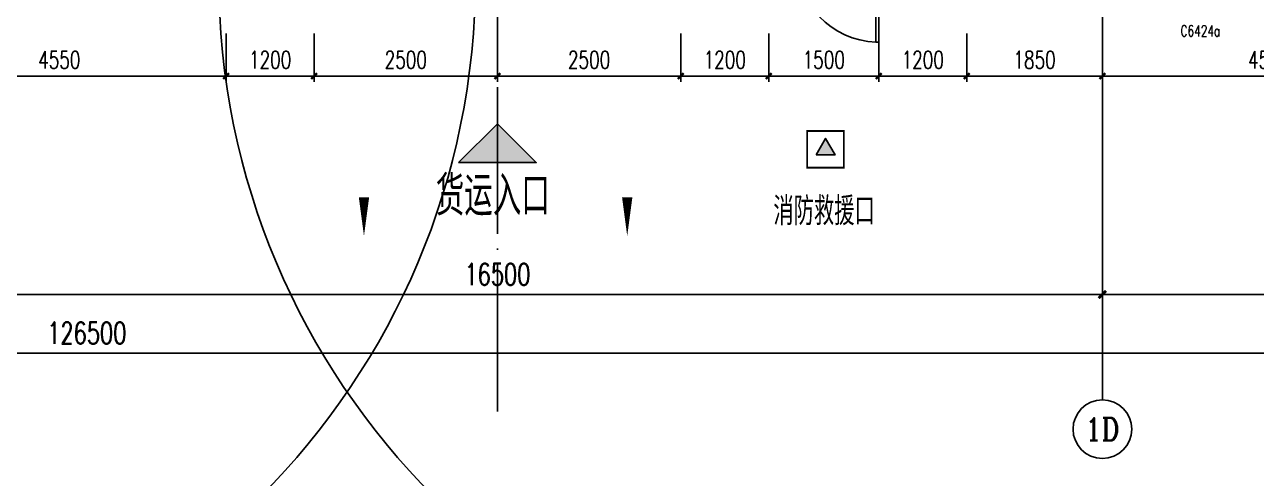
# Model space of a CAD drawing. Extents: x -821772 to -21949, y 506164 to 1049594.
# Drawn here: x -192152 to -175354, y 734747 to 740930 of the extents above; entities that cross this region are included whole.
import ezdxf
from ezdxf.enums import TextEntityAlignment as Align
from ezdxf.xclip import XClip

# ---------------------------------------------------------------- set-up
doc = ezdxf.new("R2010")
doc.units = 0
doc.header["$LTSCALE"] = 1000
doc.header["$MEASUREMENT"] = 0
doc.header["$XCLIPFRAME"] = 2
doc.linetypes.add('10平面20250807_t3$0$10平面$0$DASH', pattern=[0.35, 0.25, -0.1])
doc.linetypes.add('10平面20250807_t3$0$DOTE', pattern=[2.42, 2, -0.2, 0.02, -0.2])
doc.layers.get('Defpoints').update_dxf_attribs({"color": 210})
for name, color, linetype in [('10平面20250807_t3$0$10平面$0$WINDOW', 8, 'Continuous'), ('10平面20250807_t3$0$10平面$0$WINDOW_TEXT', 8, 'Continuous'), ('10平面20250807_t3$0$A-AXIS-D', 8, 'Continuous'), ('10平面20250807_t3$0$A-AXIS-DOTE', 8, '10平面20250807_t3$0$DOTE'), ('10平面20250807_t3$0$A-AXIS-DP', 8, 'Continuous'), ('10平面20250807_t3$0$A-AXIS-SYMB', 8, 'Continuous'), ('10平面20250807_t3$0$A-LIN-V', 8, 'Continuous'), ('10平面20250807_t3$0$A-TEXT', 8, 'Continuous'), ('10平面20250807_t3$0$AS-WALL', 8, 'Continuous'), ('10平面20250807_t3$0$FH-line', 8, 'Continuous'), ('10平面20250807_t3$0$FH-tri', 8, 'Continuous'), ('10平面20250807_t3$0$PUB_HATCH', 8, 'Continuous'), ('10平面20250807_t3$0$PUB_TEXT', 8, 'Continuous'), ('10平面20250807_t3$0$RP-N2-01$0$$0$A-WIND-J', 8, 'Continuous'), ('10平面20250807_t3$0$RP-N2-01$0$A-WIND-J', 8, 'Continuous'), ('10平面20250807_t3$0$SB_ZF消火栓', 10, 'Continuous'), ('10平面20250807_t3$0$建-窗', 8, 'Continuous'), ('10平面20250807_t3$0$建-门窗编号', 8, 'Continuous')]:
    doc.layers.add(name, color=color, linetype=linetype)
doc.styles.add('10平面20250807_t3$0$10平面$0$_TCH_WINDOW', font='SIMPLEX', dxfattribs={"height": 3.5, "bigfont": 'GBCBIG'})
doc.styles.add('10平面20250807_t3$0$_TCH_AXIS', font='COMPLEX', dxfattribs={"bigfont": 'GBCBIG'})
doc.styles.add('10平面20250807_t3$0$_TCH_DIM', font='SIMPLEX', dxfattribs={"bigfont": 'GBCBIG'})
doc.styles.add('10平面20250807_t3$0$_TCH_DIM_T3', font='SIMPLEX', dxfattribs={"width": 0.705882, "bigfont": 'GBCBIG'})
doc.styles.add('10平面20250807_t3$0$A-STANDARD', font='SIMPLEX', dxfattribs={"bigfont": 'GBCBIG'})
doc.styles.add('10平面20250807_t3$0$A-WIN-LABEL', font='SIMPLEX', dxfattribs={"bigfont": 'GBCBIG'})
doc.dimstyles.new('10平面20250807_t3$0$_TCH_ARCH&&100', dxfattribs={"dimtxt": 297.5, "dimasz": 100, "dimexe": 100, "dimexo": 100, "dimgap": 126.25, "dimtad": 1, "dimdec": 0, "dimzin": 0, "dimdsep": 46, "dimtxsty": '10平面20250807_t3$0$_TCH_DIM_T3', "dimblk": '10平面20250807_t3$0$_ArchTick', "dimcen": 0.09, "dimclrt": 7, "dimazin": 2, "dimtfac": 1, "dimtdec": 0, "dimtix": 1, "dimtmove": 2, "dimatfit": 3, "dimfxl": 0, "dimtolj": 1, "dimtzin": 0, "dimarcsym": 0})
doc.dimstyles.new('10平面20250807_t3$0$_TCH_ARCH&&80', dxfattribs={"dimtxt": 238, "dimasz": 80, "dimexe": 80, "dimexo": 80, "dimgap": 101, "dimtad": 1, "dimdec": 0, "dimzin": 0, "dimdsep": 46, "dimtxsty": '10平面20250807_t3$0$_TCH_DIM_T3', "dimblk": '10平面20250807_t3$0$_ArchTick', "dimcen": 0.09, "dimclrt": 7, "dimazin": 2, "dimtfac": 1, "dimtdec": 0, "dimtix": 1, "dimtmove": 2, "dimatfit": 3, "dimfxl": 0, "dimtolj": 1, "dimtzin": 0, "dimarcsym": 0})
pattern_1 = [(45, (60, 0), (-60.0001, 60.0001), []), (135, (60, 0), (-60.0001, -60.0001), [])]

# ---------------------------------------------------------------- blocks, each defined once
blk = doc.blocks.new('10平面20250807_t3$0$_ArchTick')
at = {"color": 0, "linetype": 'ByBlock', "const_width": 0.4}
blk.add_lwpolyline([(-0.5, -0.5), (0.5, 0.5)], dxfattribs=at)
blk = doc.blocks.new('*D10017')
at = {"layer": '10平面20250807_t3$0$A-AXIS-D', "color": 0, "lineweight": -2}
for p, q in [((26782, -66440), (26782, -67667)), ((43282, -66440), (43282, -67667)), ((26782, -67567), (43282, -67567))]:
    blk.add_line(p, q, dxfattribs=at)
at = {"layer": 'Defpoints', "color": 0}
for p in [(26782, -66340), (43282, -66340), (43282, -67567)]:
    blk.add_point(p, dxfattribs=at)
at = {"layer": '10平面20250807_t3$0$A-AXIS-D', "color": 0, "lineweight": -2, "xscale": 100, "yscale": 100, "zscale": 100, "rotation": 180}
blk.add_blockref('10平面20250807_t3$0$_ArchTick', (26782, -67567), dxfattribs=at)
at = {"layer": '10平面20250807_t3$0$A-AXIS-D', "color": 0, "lineweight": -2, "xscale": 100, "yscale": 100, "zscale": 100}
blk.add_blockref('10平面20250807_t3$0$_ArchTick', (43282, -67567), dxfattribs=at)
at = {"layer": '10平面20250807_t3$0$A-AXIS-D', "color": 7, "insert": (35032, -67292), "char_height": 297.5, "attachment_point": 5, "style": '10平面20250807_t3$0$_TCH_DIM_T3'}
blk.add_mtext('\\A1;16500', dxfattribs=at)
blk = doc.blocks.new('*D10018')
at = {"layer": '10平面20250807_t3$0$A-AXIS-D', "color": 0, "lineweight": -2}
for p, q in [((43282, -66440), (43282, -67667)), ((59782, -66440), (59782, -67667)), ((43282, -67567), (59782, -67567))]:
    blk.add_line(p, q, dxfattribs=at)
at = {"layer": 'Defpoints', "color": 0}
for p in [(43282, -66340), (59782, -66340), (59782, -67567)]:
    blk.add_point(p, dxfattribs=at)
at = {"layer": '10平面20250807_t3$0$A-AXIS-D', "color": 0, "lineweight": -2, "xscale": 100, "yscale": 100, "zscale": 100, "rotation": 180}
blk.add_blockref('10平面20250807_t3$0$_ArchTick', (43282, -67567), dxfattribs=at)
at = {"layer": '10平面20250807_t3$0$A-AXIS-D', "color": 0, "lineweight": -2, "xscale": 100, "yscale": 100, "zscale": 100}
blk.add_blockref('10平面20250807_t3$0$_ArchTick', (59782, -67567), dxfattribs=at)
at = {"layer": '10平面20250807_t3$0$A-AXIS-D', "color": 7, "insert": (51532, -67292), "char_height": 297.5, "attachment_point": 5, "style": '10平面20250807_t3$0$_TCH_DIM_T3'}
blk.add_mtext('\\A1;16500', dxfattribs=at)
blk = doc.blocks.new('*D10024')
at = {"layer": '10平面20250807_t3$0$A-AXIS-D', "color": 0, "lineweight": -2}
for p, q in [((-33818, -66540), (-33818, -68467)), ((92682, -66540), (92682, -68467)), ((-33818, -68367), (92682, -68367))]:
    blk.add_line(p, q, dxfattribs=at)
at = {"layer": 'Defpoints', "color": 0}
for p in [(-33818, -66440), (92682, -66440), (92682, -68367)]:
    blk.add_point(p, dxfattribs=at)
at = {"layer": '10平面20250807_t3$0$A-AXIS-D', "color": 0, "lineweight": -2, "xscale": 100, "yscale": 100, "zscale": 100, "rotation": 180}
blk.add_blockref('10平面20250807_t3$0$_ArchTick', (-33818, -68367), dxfattribs=at)
at = {"layer": '10平面20250807_t3$0$A-AXIS-D', "color": 0, "lineweight": -2, "xscale": 100, "yscale": 100, "zscale": 100}
blk.add_blockref('10平面20250807_t3$0$_ArchTick', (92682, -68367), dxfattribs=at)
at = {"layer": '10平面20250807_t3$0$A-AXIS-D', "color": 7, "insert": (29432, -68092), "char_height": 297.5, "attachment_point": 5, "style": '10平面20250807_t3$0$_TCH_DIM_T3'}
blk.add_mtext('\\A1;126500', dxfattribs=at)
blk = doc.blocks.new('10平面20250807_t3$0$JYC-1')
at = {"layer": '10平面20250807_t3$0$FH-tri'}
h = blk.add_hatch(color=2, dxfattribs=at)
h.dxf.hatch_style = 1
h.paths.add_polyline_path([(-267702, 185488), (-266452, 186738), (-267702, 186738)])
at = {"layer": '10平面20250807_t3$0$FH-tri', "color": 2}
blk.add_lwpolyline([(-267702, 185488), (-266452, 186738), (-266452, 186738), (-267702, 186738)], close=True, dxfattribs=at)
at = {"layer": '10平面20250807_t3$0$A-TEXT', "style": '10平面20250807_t3$0$A-STANDARD'}
blk.add_text('货运入口', height=900.2, rotation=45, dxfattribs=at).set_placement((-267217, 184270))
blk = doc.blocks.new('10平面20250807_t3$0$10平面$0$$DorLib2D$00000126')
at = {"color": 0, "linetype": 'Continuous'}
for p, q in [((-0.532, 0.5), (-0.532, 0.9)), ((0.532, 0.9), (0.532, 0.5))]:
    blk.add_line(p, q, dxfattribs=at)
at = {"color": 0, "linetype": '10平面20250807_t3$0$10平面$0$DASH'}
for p, q in [((-0.532, 0.9), (0.532, 0.9)), ((-0.532, 0.5), (0.532, 0.5))]:
    blk.add_line(p, q, dxfattribs=at)
blk = doc.blocks.new('10平面20250807_t3$0$DOOR2DLIB$SYSLIB$00000123')
at = {"color": 0}
for p, q in [((0.475, -0.001), (0.475, 0.752)), ((0.475, 0.752), (0.5, 0.752)), ((0.5, -0.001), (0.5, 0.752)), ((-0.5, 0), (-0.5, 0.252)), ((-0.475, 0.252), (-0.5, 0.252)), ((-0.475, 0), (-0.475, 0.252)), ((-0.475, 0), (-0.5, 0)), ((0.475, -0.001), (0.5, -0.001))]:
    blk.add_line(p, q, dxfattribs=at)
for centre, radius, start, end in [((0.505, -0.002), 0.755, 92.2493, 179.7238), ((-0.501, 0.003), 0.251, 359.7899, 84.0974)]:
    blk.add_arc(centre, radius, start, end, dxfattribs=at)
blk = doc.blocks.new('10平面20250807_t3$0$G$C325EBD4F')
at = {"layer": '10平面20250807_t3$0$PUB_HATCH'}
h = blk.add_hatch(dxfattribs=at)
h.set_pattern_fill('多孔材料', color=256, scale=30, style=0)
h.set_pattern_definition(pattern_1)
h.paths.add_polyline_path([(3700, -50), (3700, 250), (3400, 250)])
h = blk.add_hatch(dxfattribs=at)
h.set_pattern_fill('多孔材料', color=256, scale=30, style=0)
h.set_pattern_definition(pattern_1)
h.paths.add_polyline_path([(3700, -50), (3400, 250), (3400, -300), (3700, -600)])
h = blk.add_hatch(dxfattribs=at)
h.set_pattern_fill('多孔材料', color=256, scale=30, style=0)
h.set_pattern_definition(pattern_1)
h.paths.add_polyline_path([(5500, 250), (5200, 250), (5200, -50)])
h = blk.add_hatch(dxfattribs=at)
h.set_pattern_fill('多孔材料', color=256, scale=30, style=0)
h.set_pattern_definition(pattern_1)
h.paths.add_polyline_path([(5500, 250), (5200, -50), (5200, -600), (5500, -300)])
h = blk.add_hatch(dxfattribs=at)
h.set_pattern_fill('多孔材料', color=256, scale=30, style=0)
h.set_pattern_definition(pattern_1)
h.paths.add_polyline_path([(3700, -600), (3400, -300), (2500, -300), (2500, -600)])
h = blk.add_hatch(dxfattribs=at)
h.set_pattern_fill('多孔材料', color=256, scale=30, style=0)
h.set_pattern_definition(pattern_1)
h.paths.add_polyline_path([(6400, -300), (5500, -300), (5200, -600), (6400, -600)])
at = {"layer": '10平面20250807_t3$0$10平面$0$WINDOW'}
blk.add_line((5200, -50), (3700, -50), dxfattribs=at)
at = {"layer": '10平面20250807_t3$0$AS-WALL'}
for p, q in [((3700, 250), (3400, 250)), ((3400, 250), (3400, -300)), ((3700, -50), (3700, 250)), ((5500, 250), (5200, 250)), ((5200, 250), (5200, -50)), ((5500, 250), (5500, -300)), ((3700, -50), (3700, -600)), ((5200, -50), (5200, -600)), ((3400, -300), (2500, -300)), ((2500, -600), (2500, -300)), ((6400, -300), (5500, -300)), ((6400, -600), (6400, -300)), ((3700, -600), (2500, -600)), ((6400, -600), (5200, -600))]:
    blk.add_line(p, q, dxfattribs=at)
at = {"layer": '10平面20250807_t3$0$10平面$0$WINDOW'}
ref = blk.add_blockref('10平面20250807_t3$0$DOOR2DLIB$SYSLIB$00000123', (4450, 100), dxfattribs=dict(at, xscale=-1500, yscale=1500, zscale=300, rotation=180.0000000000445))
ref.add_attrib('A', 'MLC1584', (4117, 313), dxfattribs={"layer": '10平面20250807_t3$0$10平面$0$WINDOW_TEXT', "ltscale": 500, "height": 148.8, "style": '10平面20250807_t3$0$10平面$0$_TCH_WINDOW', "width": 0.705882})
ref = blk.add_blockref('10平面20250807_t3$0$10平面$0$$DorLib2D$00000126', (0, -450), dxfattribs=dict(at, xscale=5000, yscale=-300, zscale=300, rotation=180.0000000000008))
ref.add_attrib('A', 'JLM5050', (-301, -594), dxfattribs={"layer": '10平面20250807_t3$0$10平面$0$WINDOW_TEXT', "ltscale": 500, "height": 148.8, "style": '10平面20250807_t3$0$10平面$0$_TCH_WINDOW', "width": 0.705882})
blk = doc.blocks.new('10平面20250807_t3$0$RP-N2-01$0$$0$xfjy')
at = {"layer": '10平面20250807_t3$0$RP-N2-01$0$$0$A-WIND-J'}
h = blk.add_hatch(color=256, dxfattribs=at)
h.dxf.hatch_style = 1
h.paths.add_polyline_path([(1141876, -26214), (1142135, -26214), (1142005, -25989)])
at = {"layer": '10平面20250807_t3$0$RP-N2-01$0$$0$A-WIND-J', "const_width": 25}
blk.add_lwpolyline([(1141755, -25889), (1141755, -26389), (1142255, -26389), (1142255, -25889)], close=True, dxfattribs=at)
at = {"layer": '10平面20250807_t3$0$RP-N2-01$0$$0$A-WIND-J'}
for points in [[(1141755, -26389), (1142255, -26389), (1142255, -25889), (1141755, -25889)], [(1141876, -26214), (1142135, -26214), (1142005, -25989)]]:
    blk.add_lwpolyline(points, close=True, dxfattribs=at)
blk = doc.blocks.new('10平面20250807_t3$0$RP-N2-01$0$xfjy')
at = {"layer": '10平面20250807_t3$0$RP-N2-01$0$$0$A-WIND-J'}
blk.add_blockref('10平面20250807_t3$0$RP-N2-01$0$$0$xfjy', (0, 0), dxfattribs=at)
blk = doc.blocks.new('10平面20250807_t3$0$1232')
at = {"layer": '10平面20250807_t3$0$RP-N2-01$0$A-WIND-J'}
blk.add_blockref('10平面20250807_t3$0$RP-N2-01$0$xfjy', (-1323235, 765369, 0), dxfattribs=at)
at = {"layer": '10平面20250807_t3$0$A-TEXT', "style": '10平面20250807_t3$0$_TCH_DIM'}
blk.add_text('消防救援口', height=384.1, dxfattribs=at).set_placement((-181941, 738197, 0))
blk = doc.blocks.new('10平面20250807_t3$0$A$C5D961328')
at = {"layer": '10平面20250807_t3$0$A-LIN-V', "ltscale": 500}
blk.add_circle((350, 40), 10001, dxfattribs=at)
blk = doc.blocks.new('10平面20250807_t3$0$234243242332')
at = {"layer": '10平面20250807_t3$0$SB_ZF消火栓'}
for p in [(-196354, 741538), (-179854, 741538)]:
    blk.add_blockref('10平面20250807_t3$0$A$C5D961328', p, dxfattribs=at)
blk = doc.blocks.new('*D12271')
at = {"layer": '10平面20250807_t3$0$A-AXIS-DP', "color": 0, "lineweight": -2}
for p, q in [((-193954, 740810), (-193954, 740150)), ((-189404, 740810), (-189404, 740150)), ((-193954, 740230), (-189404, 740230))]:
    blk.add_line(p, q, dxfattribs=at)
at = {"layer": 'Defpoints', "color": 0}
for p in [(-193954, 740890), (-189404, 740890), (-189404, 740230)]:
    blk.add_point(p, dxfattribs=at)
at = {"layer": '10平面20250807_t3$0$A-AXIS-DP', "color": 0, "lineweight": -2, "xscale": 80, "yscale": 80, "zscale": 80, "rotation": 180}
blk.add_blockref('10平面20250807_t3$0$_ArchTick', (-193954, 740230), dxfattribs=at)
at = {"layer": '10平面20250807_t3$0$A-AXIS-DP', "color": 0, "lineweight": -2, "xscale": 80, "yscale": 80, "zscale": 80}
blk.add_blockref('10平面20250807_t3$0$_ArchTick', (-189404, 740230), dxfattribs=at)
at = {"layer": '10平面20250807_t3$0$A-AXIS-DP', "color": 7, "insert": (-191679, 740450), "char_height": 238, "attachment_point": 5, "style": '10平面20250807_t3$0$_TCH_DIM_T3'}
blk.add_mtext('\\A1;4550', dxfattribs=at)
blk = doc.blocks.new('*D12272')
at = {"layer": '10平面20250807_t3$0$A-AXIS-DP', "color": 0, "lineweight": -2}
for p, q in [((-189404, 740810), (-189404, 740150)), ((-188204, 740810), (-188204, 740150)), ((-189404, 740230), (-188204, 740230))]:
    blk.add_line(p, q, dxfattribs=at)
at = {"layer": 'Defpoints', "color": 0}
for p in [(-189404, 740890), (-188204, 740890), (-188204, 740230)]:
    blk.add_point(p, dxfattribs=at)
at = {"layer": '10平面20250807_t3$0$A-AXIS-DP', "color": 0, "lineweight": -2, "xscale": 80, "yscale": 80, "zscale": 80, "rotation": 180}
blk.add_blockref('10平面20250807_t3$0$_ArchTick', (-189404, 740230), dxfattribs=at)
at = {"layer": '10平面20250807_t3$0$A-AXIS-DP', "color": 0, "lineweight": -2, "xscale": 80, "yscale": 80, "zscale": 80}
blk.add_blockref('10平面20250807_t3$0$_ArchTick', (-188204, 740230), dxfattribs=at)
at = {"layer": '10平面20250807_t3$0$A-AXIS-DP', "color": 7, "insert": (-188804, 740450), "char_height": 238, "attachment_point": 5, "style": '10平面20250807_t3$0$_TCH_DIM_T3'}
blk.add_mtext('\\A1;1200', dxfattribs=at)
blk = doc.blocks.new('*D12273')
at = {"layer": '10平面20250807_t3$0$A-AXIS-DP', "color": 0, "lineweight": -2}
for p, q in [((-188204, 740810), (-188204, 740150)), ((-185704, 740810), (-185704, 740150)), ((-188204, 740230), (-185704, 740230))]:
    blk.add_line(p, q, dxfattribs=at)
at = {"layer": 'Defpoints', "color": 0}
for p in [(-188204, 740890), (-185704, 740890), (-185704, 740230)]:
    blk.add_point(p, dxfattribs=at)
at = {"layer": '10平面20250807_t3$0$A-AXIS-DP', "color": 0, "lineweight": -2, "xscale": 80, "yscale": 80, "zscale": 80, "rotation": 180}
blk.add_blockref('10平面20250807_t3$0$_ArchTick', (-188204, 740230), dxfattribs=at)
at = {"layer": '10平面20250807_t3$0$A-AXIS-DP', "color": 0, "lineweight": -2, "xscale": 80, "yscale": 80, "zscale": 80}
blk.add_blockref('10平面20250807_t3$0$_ArchTick', (-185704, 740230), dxfattribs=at)
at = {"layer": '10平面20250807_t3$0$A-AXIS-DP', "color": 7, "insert": (-186954, 740450), "char_height": 238, "attachment_point": 5, "style": '10平面20250807_t3$0$_TCH_DIM_T3'}
blk.add_mtext('\\A1;2500', dxfattribs=at)
blk = doc.blocks.new('*D12274')
at = {"layer": '10平面20250807_t3$0$A-AXIS-DP', "color": 0, "lineweight": -2}
for p, q in [((-185704, 740810), (-185704, 740150)), ((-183204, 740810), (-183204, 740150)), ((-185704, 740230), (-183204, 740230))]:
    blk.add_line(p, q, dxfattribs=at)
at = {"layer": 'Defpoints', "color": 0}
for p in [(-185704, 740890), (-183204, 740890), (-183204, 740230)]:
    blk.add_point(p, dxfattribs=at)
at = {"layer": '10平面20250807_t3$0$A-AXIS-DP', "color": 0, "lineweight": -2, "xscale": 80, "yscale": 80, "zscale": 80, "rotation": 180}
blk.add_blockref('10平面20250807_t3$0$_ArchTick', (-185704, 740230), dxfattribs=at)
at = {"layer": '10平面20250807_t3$0$A-AXIS-DP', "color": 0, "lineweight": -2, "xscale": 80, "yscale": 80, "zscale": 80}
blk.add_blockref('10平面20250807_t3$0$_ArchTick', (-183204, 740230), dxfattribs=at)
at = {"layer": '10平面20250807_t3$0$A-AXIS-DP', "color": 7, "insert": (-184454, 740450), "char_height": 238, "attachment_point": 5, "style": '10平面20250807_t3$0$_TCH_DIM_T3'}
blk.add_mtext('\\A1;2500', dxfattribs=at)
blk = doc.blocks.new('*D12275')
at = {"layer": '10平面20250807_t3$0$A-AXIS-DP', "color": 0, "lineweight": -2}
for p, q in [((-183204, 740810), (-183204, 740150)), ((-182004, 740810), (-182004, 740150)), ((-183204, 740230), (-182004, 740230))]:
    blk.add_line(p, q, dxfattribs=at)
at = {"layer": 'Defpoints', "color": 0}
for p in [(-183204, 740890), (-182004, 740890), (-182004, 740230)]:
    blk.add_point(p, dxfattribs=at)
at = {"layer": '10平面20250807_t3$0$A-AXIS-DP', "color": 0, "lineweight": -2, "xscale": 80, "yscale": 80, "zscale": 80, "rotation": 180}
blk.add_blockref('10平面20250807_t3$0$_ArchTick', (-183204, 740230), dxfattribs=at)
at = {"layer": '10平面20250807_t3$0$A-AXIS-DP', "color": 0, "lineweight": -2, "xscale": 80, "yscale": 80, "zscale": 80}
blk.add_blockref('10平面20250807_t3$0$_ArchTick', (-182004, 740230), dxfattribs=at)
at = {"layer": '10平面20250807_t3$0$A-AXIS-DP', "color": 7, "insert": (-182604, 740450), "char_height": 238, "attachment_point": 5, "style": '10平面20250807_t3$0$_TCH_DIM_T3'}
blk.add_mtext('\\A1;1200', dxfattribs=at)
blk = doc.blocks.new('*D12276')
at = {"layer": '10平面20250807_t3$0$A-AXIS-DP', "color": 0, "lineweight": -2}
for p, q in [((-182004, 740810), (-182004, 740150)), ((-180504, 740810), (-180504, 740150)), ((-182004, 740230), (-180504, 740230))]:
    blk.add_line(p, q, dxfattribs=at)
at = {"layer": 'Defpoints', "color": 0}
for p in [(-182004, 740890), (-180504, 740890), (-180504, 740230)]:
    blk.add_point(p, dxfattribs=at)
at = {"layer": '10平面20250807_t3$0$A-AXIS-DP', "color": 0, "lineweight": -2, "xscale": 80, "yscale": 80, "zscale": 80, "rotation": 180}
blk.add_blockref('10平面20250807_t3$0$_ArchTick', (-182004, 740230), dxfattribs=at)
at = {"layer": '10平面20250807_t3$0$A-AXIS-DP', "color": 0, "lineweight": -2, "xscale": 80, "yscale": 80, "zscale": 80}
blk.add_blockref('10平面20250807_t3$0$_ArchTick', (-180504, 740230), dxfattribs=at)
at = {"layer": '10平面20250807_t3$0$A-AXIS-DP', "color": 7, "insert": (-181254, 740450), "char_height": 238, "attachment_point": 5, "style": '10平面20250807_t3$0$_TCH_DIM_T3'}
blk.add_mtext('\\A1;1500', dxfattribs=at)
blk = doc.blocks.new('*D12277')
at = {"layer": '10平面20250807_t3$0$A-AXIS-DP', "color": 0, "lineweight": -2}
for p, q in [((-180504, 740810), (-180504, 740150)), ((-179304, 740810), (-179304, 740150)), ((-180504, 740230), (-179304, 740230))]:
    blk.add_line(p, q, dxfattribs=at)
at = {"layer": 'Defpoints', "color": 0}
for p in [(-180504, 740890), (-179304, 740890), (-179304, 740230)]:
    blk.add_point(p, dxfattribs=at)
at = {"layer": '10平面20250807_t3$0$A-AXIS-DP', "color": 0, "lineweight": -2, "xscale": 80, "yscale": 80, "zscale": 80, "rotation": 180}
blk.add_blockref('10平面20250807_t3$0$_ArchTick', (-180504, 740230), dxfattribs=at)
at = {"layer": '10平面20250807_t3$0$A-AXIS-DP', "color": 0, "lineweight": -2, "xscale": 80, "yscale": 80, "zscale": 80}
blk.add_blockref('10平面20250807_t3$0$_ArchTick', (-179304, 740230), dxfattribs=at)
at = {"layer": '10平面20250807_t3$0$A-AXIS-DP', "color": 7, "insert": (-179904, 740450), "char_height": 238, "attachment_point": 5, "style": '10平面20250807_t3$0$_TCH_DIM_T3'}
blk.add_mtext('\\A1;1200', dxfattribs=at)
blk = doc.blocks.new('*D12278')
at = {"layer": '10平面20250807_t3$0$A-AXIS-DP', "color": 0, "lineweight": -2}
for p, q in [((-179304, 740810), (-179304, 740150)), ((-177454, 740810), (-177454, 740150)), ((-179304, 740230), (-177454, 740230))]:
    blk.add_line(p, q, dxfattribs=at)
at = {"layer": 'Defpoints', "color": 0}
for p in [(-179304, 740890), (-177454, 740890), (-177454, 740230)]:
    blk.add_point(p, dxfattribs=at)
at = {"layer": '10平面20250807_t3$0$A-AXIS-DP', "color": 0, "lineweight": -2, "xscale": 80, "yscale": 80, "zscale": 80, "rotation": 180}
blk.add_blockref('10平面20250807_t3$0$_ArchTick', (-179304, 740230), dxfattribs=at)
at = {"layer": '10平面20250807_t3$0$A-AXIS-DP', "color": 0, "lineweight": -2, "xscale": 80, "yscale": 80, "zscale": 80}
blk.add_blockref('10平面20250807_t3$0$_ArchTick', (-177454, 740230), dxfattribs=at)
at = {"layer": '10平面20250807_t3$0$A-AXIS-DP', "color": 7, "insert": (-178379, 740450), "char_height": 238, "attachment_point": 5, "style": '10平面20250807_t3$0$_TCH_DIM_T3'}
blk.add_mtext('\\A1;1850', dxfattribs=at)
blk = doc.blocks.new('*D12279')
at = {"layer": '10平面20250807_t3$0$A-AXIS-DP', "color": 0, "lineweight": -2}
for p, q in [((-177454, 740810), (-177454, 740150)), ((-172904, 740810), (-172904, 740150)), ((-177454, 740230), (-172904, 740230))]:
    blk.add_line(p, q, dxfattribs=at)
at = {"layer": 'Defpoints', "color": 0}
for p in [(-177454, 740890), (-172904, 740890), (-172904, 740230)]:
    blk.add_point(p, dxfattribs=at)
at = {"layer": '10平面20250807_t3$0$A-AXIS-DP', "color": 0, "lineweight": -2, "xscale": 80, "yscale": 80, "zscale": 80, "rotation": 180}
blk.add_blockref('10平面20250807_t3$0$_ArchTick', (-177454, 740230), dxfattribs=at)
at = {"layer": '10平面20250807_t3$0$A-AXIS-DP', "color": 0, "lineweight": -2, "xscale": 80, "yscale": 80, "zscale": 80}
blk.add_blockref('10平面20250807_t3$0$_ArchTick', (-172904, 740230), dxfattribs=at)
at = {"layer": '10平面20250807_t3$0$A-AXIS-DP', "color": 7, "insert": (-175179, 740450), "char_height": 238, "attachment_point": 5, "style": '10平面20250807_t3$0$_TCH_DIM_T3'}
blk.add_mtext('\\A1;4550', dxfattribs=at)
blk = doc.blocks.new('10平面20250807_t3$0$WINDOW2DLIB$DYNSTYLE$00000005')
at = {"color": 0}
for points in [[(-0.5, 0.5), (-0.5, -0.5)], [(-0.5, 0.5), (0.5, 0.5)], [(0.5, -0.5), (0.5, 0.5)], [(0.5, 0.1667), (-0.5, 0.1667)], [(0.5, -0.1667), (-0.5, -0.1667)], [(-0.5, -0.5), (0.5, -0.5)]]:
    blk.add_lwpolyline(points, dxfattribs=at)
blk = doc.blocks.new('10平面20250807_t3$0$dote')
at = {"layer": '10平面20250807_t3$0$A-AXIS-D'}
blk.add_circle((43282.2, -69403), 400, dxfattribs=at)
at = {"layer": '10平面20250807_t3$0$A-AXIS-DOTE'}
for p, q in [((35032.2, -69160), (35032.2, 36662.3)), ((43282.2, -69003), (43282.2, 36662.3))]:
    blk.add_line(p, q, dxfattribs=at)
at = {"layer": '10平面20250807_t3$0$PUB_TEXT', "style": '10平面20250807_t3$0$_TCH_AXIS'}
blk.add_text('1D', height=307.25, dxfattribs=at).set_placement((43048.1, -69556.6), (43516.3, -69556.6), align=Align.FIT)
at = {"layer": '10平面20250807_t3$0$A-AXIS-D'}
for base, p1, p2, picture, middle in [((43282.2, -67566.7), (26782.2, -66340), (43282.2, -66340), '*D10017', (35032.2, -67291.7)), ((59782.2, -67566.7), (43282.2, -66340), (59782.2, -66340), '*D10018', (51532.2, -67291.7)), ((92682.2, -68366.7), (-33817.8, -66440), (92682.2, -66440), '*D10024', (29432.2, -68091.7))]:
    dim = blk.add_linear_dim(base=base, p1=p1, p2=p2, angle=0, dimstyle='10平面20250807_t3$0$_TCH_ARCH&&100', override={"dimgap": 0}, dxfattribs=at)
    dim.commit()
    dim.dimension.update_dxf_attribs({"geometry": picture, "text_midpoint": middle, "dimtype": 129})
blk = doc.blocks.new('10平面20250807_t3')
at = {"layer": '10平面20250807_t3$0$A-AXIS-SYMB'}
for points in [[(-187524.2, 739510, 0, 0, 0), (-187524.2, 738050, 0, 140, 0), (-187524.2, 738575, 0, 0, 0)], [(-183934.2, 739510, 0, 0, 0), (-183934.2, 738050, 0, 140, 0), (-183934.2, 738575, 0, 0, 0)]]:
    blk.add_lwpolyline(points, format="xyseb", dxfattribs=at)
for name, p in [('10平面20250807_t3$0$1232', (0, 0)), ('10平面20250807_t3$0$G$C325EBD4F', (-185704.2, 741720))]:
    blk.add_blockref(name, p)
at = {"layer": '10平面20250807_t3$0$AS-WALL'}
blk.add_blockref('10平面20250807_t3$0$dote', (-220736.4, 804820), dxfattribs=at)
at = {"layer": '10平面20250807_t3$0$FH-line', "xscale": 0.6000000000000002, "yscale": 0.6000000000000002, "zscale": 0.6000000000000002, "rotation": 315.0000000000014}
blk.add_blockref('10平面20250807_t3$0$JYC-1', (-151354.2, 546777.7), dxfattribs=at)
at = {"layer": '10平面20250807_t3$0$SB_ZF消火栓', "linetype": 'Continuous'}
blk.add_blockref('10平面20250807_t3$0$234243242332', (0, 0), dxfattribs=at)
at = {"layer": '10平面20250807_t3$0$建-窗'}
ref = blk.add_blockref('10平面20250807_t3$0$WINDOW2DLIB$DYNSTYLE$00000005', (-192604.2, 741270), dxfattribs=dict(at, xscale=6400, yscale=-300, zscale=300, rotation=179.9999999999903))
ref.add_attrib('A', 'C6424', (-192844.2, 740770.6), dxfattribs={"layer": '10平面20250807_t3$0$建-门窗编号', "ltscale": 500, "height": 148.75, "rotation": 360, "style": '10平面20250807_t3$0$A-WIN-LABEL', "width": 0.705882})
ref = blk.add_blockref('10平面20250807_t3$0$WINDOW2DLIB$DYNSTYLE$00000005', (-176104.2, 741270), dxfattribs=dict(at, xscale=6400, yscale=-300, zscale=300, rotation=179.9999999999903))
ref.add_attrib('A', 'C6424a', (-176386.7, 740770.6), dxfattribs={"layer": '10平面20250807_t3$0$建-门窗编号', "ltscale": 500, "height": 148.75, "rotation": 360, "style": '10平面20250807_t3$0$A-WIN-LABEL', "width": 0.705882})
at = {"layer": '10平面20250807_t3$0$A-AXIS-DP'}
for p1, p2, picture, middle in [((-193954.2, 740890), (-189404.2, 740890), '*D12271', (-191679.2, 740450)), ((-189404.2, 740890), (-188204.2, 740890), '*D12272', (-188804.2, 740450)), ((-188204.2, 740890), (-185704.2, 740890), '*D12273', (-186954.2, 740450)), ((-185704.2, 740890), (-183204.2, 740890), '*D12274', (-184454.2, 740450)), ((-183204.2, 740890), (-182004.2, 740890), '*D12275', (-182604.2, 740450)), ((-182004.2, 740890), (-180504.2, 740890), '*D12276', (-181254.2, 740450)), ((-180504.2, 740890), (-179304.2, 740890), '*D12277', (-179904.2, 740450)), ((-179304.2, 740890), (-177454.2, 740890), '*D12278', (-178379.2, 740450)), ((-177454.2, 740890), (-172904.2, 740890), '*D12279', (-175179.2, 740450))]:
    dim = blk.add_aligned_dim(p1=p1, p2=p2, distance=-660, dimstyle='10平面20250807_t3$0$_TCH_ARCH&&80', dxfattribs=at)
    dim.commit()
    dim.dimension.update_dxf_attribs({"geometry": picture, "text_midpoint": middle})

msp = doc.modelspace()

# ---------------------------------------------------------------- block references
at = {"ltscale": 100}
ref = msp.add_blockref('10平面20250807_t3', (0, 0), dxfattribs=at)
XClip(ref).set_block_clipping_path([(-386212.6353242097, 506163.79756496), (-21948.7593967821, 884998.2285294847)])

doc.saveas('drawing.dxf')
